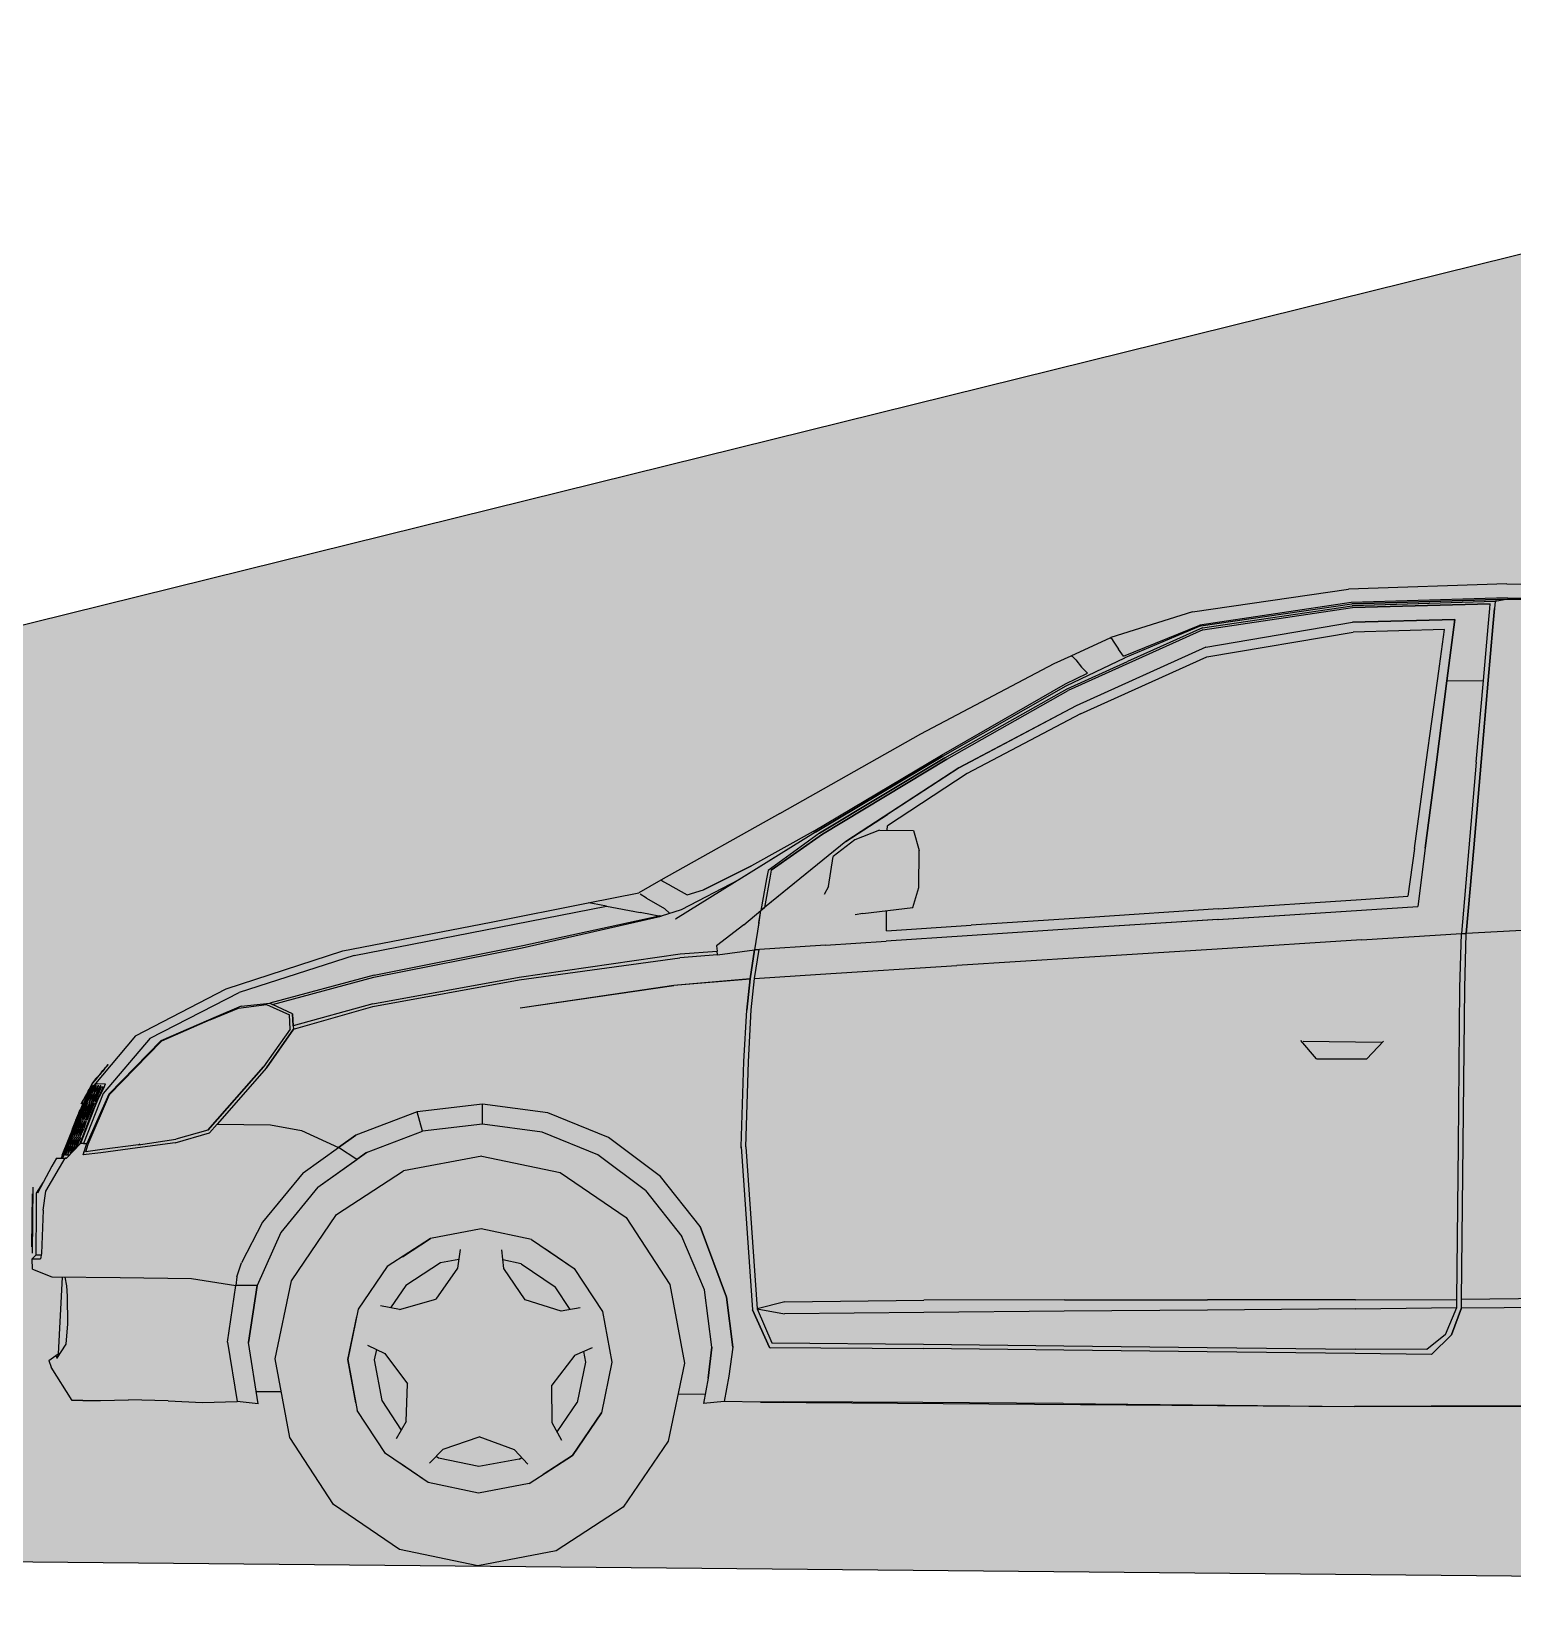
# Model space of a CAD drawing. Header units: millimetres. Extents: x 589 to 1175, y -455 to -172.
# Drawn here: x 1160.861 to 1163.099, y -446.155 to -443.755 of the extents above; entities that cross this region are included whole.
import ezdxf

# ---------------------------------------------------------------- set-up
doc = ezdxf.new("R2010")
doc.units = ezdxf.units.MM
for name, color, linetype in [('pohled', 4, 'Continuous'), ('srafa fasada', 253, 'Continuous'), ('stafaz', 252, 'Continuous'), ('ZDIVO', 1, 'Continuous')]:
    doc.layers.add(name, color=color, linetype=linetype)

# ---------------------------------------------------------------- blocks, each defined once
blk = doc.blocks.new('A$C57EF654B')
for p, q in [((10.0078, 1.0343), (9.7686, 1.024)), ((10.0078, 1.0343), (10.228, 1.0349)), ((9.5333, 0.9872), (9.7686, 1.024)), ((10.0093, 1.0132), (9.7731, 1.0038)), ((10.0093, 1.0132), (9.7731, 1.0038)), ((10.0095, 1.0112), (9.7737, 1.002)), ((9.7737, 1.002), (10.0095, 1.0112)), ((10.0095, 1.0112), (9.9906, 1.0073)), ((10.0093, 1.0132), (10.2294, 1.0145)), ((10.0095, 1.0112), (10.2297, 1.0125)), ((10.0095, 1.0112), (10.2296, 1.0125)), ((9.5333, 0.9872), (9.4102, 0.947)), ((9.7731, 1.0038), (9.5445, 0.9674)), ((9.7731, 1.0038), (9.5445, 0.9674)), ((9.5457, 0.9661), (9.7737, 1.002)), ((9.5484, 0.9634), (9.7746, 0.9987)), ((9.5488, 0.9604), (9.7747, 0.9964)), ((9.5488, 0.9604), (9.7747, 0.9963)), ((9.9906, 1.0073), (9.7746, 0.9987)), ((9.7747, 0.9987), (9.7746, 0.9987)), ((9.9906, 1.0073), (9.7747, 0.9987)), ((9.9829, 1.0041), (9.7747, 0.9964)), ((9.7747, 0.9963), (9.9829, 1.0041)), ((9.9802, 0.969), (9.9824, 0.9968)), ((9.9824, 0.9968), (9.9829, 1.0041)), ((9.9898, 0.9971), (9.9876, 0.9693)), ((9.9876, 0.9693), (9.9898, 0.9971)), ((9.9906, 1.0073), (9.9898, 0.9971)), ((9.9906, 1.0073), (9.9898, 0.9971)), ((9.5488, 0.9604), (9.3462, 0.8663)), ((9.4293, 0.9193), (9.5445, 0.9674)), ((9.5457, 0.9661), (9.4313, 0.9167)), ((9.5484, 0.9634), (9.4356, 0.9111)), ((9.5445, 0.9674), (9.5445, 0.9674)), ((9.5458, 0.9661), (9.5457, 0.9661)), ((9.5536, 0.9342), (9.7754, 0.9741)), ((9.7754, 0.9741), (9.9298, 0.9798)), ((9.9298, 0.9798), (9.7754, 0.9741)), ((9.9143, 0.9646), (9.7762, 0.959)), ((9.9044, 0.8866), (9.9143, 0.9646)), ((9.9188, 0.8869), (9.9298, 0.9798)), ((9.9298, 0.9798), (9.9188, 0.8869)), ((9.974, 0.888), (9.9802, 0.969)), ((9.9802, 0.969), (9.9802, 0.969)), ((9.9814, 0.8883), (9.9876, 0.9693)), ((9.9876, 0.9693), (9.9814, 0.8883)), ((9.3504, 0.9191), (9.4102, 0.947)), ((9.4102, 0.947), (9.4102, 0.947)), ((9.4112, 0.9455), (9.4102, 0.947)), ((9.4112, 0.9455), (9.4112, 0.9455)), ((9.4112, 0.9455), (9.4147, 0.9401)), ((9.4147, 0.9401), (9.4147, 0.9401)), ((9.4147, 0.9401), (9.4216, 0.9297)), ((9.5553, 0.9194), (9.7762, 0.959)), ((9.3248, 0.9072), (9.3504, 0.9191)), ((9.343, 0.8736), (9.4313, 0.9167)), ((9.3513, 0.9185), (9.3523, 0.9179)), ((9.3523, 0.9179), (9.3515, 0.9184)), ((9.3523, 0.9179), (9.3575, 0.9127)), ((9.3523, 0.9179), (9.3574, 0.9127)), ((9.3574, 0.9127), (9.3662, 0.9018)), ((9.3575, 0.9127), (9.3662, 0.9018)), ((9.5536, 0.9342), (9.3588, 0.8434)), ((9.5536, 0.9342), (9.3588, 0.8434)), ((9.3655, 0.8314), (9.5553, 0.9194)), ((9.3655, 0.8314), (9.5553, 0.9194)), ((9.4294, 0.9194), (9.4216, 0.9297)), ((9.4293, 0.9193), (9.4216, 0.9297)), ((9.4313, 0.9167), (9.4313, 0.9167)), ((9.9044, 0.8866), (9.9077, 0.9126)), ((9.1241, 0.7986), (9.3248, 0.9072)), ((9.342, 0.8764), (9.3751, 0.893)), ((9.3421, 0.8764), (9.3751, 0.893)), ((9.3448, 0.869), (9.4356, 0.9111)), ((9.3662, 0.9018), (9.3751, 0.893)), ((9.3662, 0.9018), (9.3751, 0.893)), ((9.9188, 0.8869), (9.974, 0.888)), ((9.9644, 0.7642), (9.974, 0.888)), ((9.9719, 0.7645), (9.9814, 0.8883)), ((9.9814, 0.8883), (9.9719, 0.7645)), ((9.1557, 0.767), (9.3421, 0.8764)), ((9.1557, 0.767), (9.342, 0.8764)), ((9.1578, 0.7652), (9.343, 0.8736)), ((9.1578, 0.7652), (9.343, 0.8736)), ((9.1607, 0.7628), (9.3448, 0.869)), ((9.1638, 0.7607), (9.3462, 0.8663)), ((9.343, 0.8736), (9.343, 0.8736)), ((9.8887, 0.7636), (9.9044, 0.8866)), ((9.8887, 0.7636), (9.9044, 0.8866)), ((9.9042, 0.7638), (9.9188, 0.8869)), ((9.9188, 0.8869), (9.9042, 0.7638)), ((9.3588, 0.8434), (9.1824, 0.7478)), ((9.3588, 0.8434), (9.1825, 0.7478)), ((9.3655, 0.8314), (9.1948, 0.7394)), ((9.3655, 0.8314), (9.1948, 0.7394)), ((8.9124, 0.6762), (9.1241, 0.7986)), ((8.963, 0.6495), (9.1557, 0.767)), ((8.963, 0.6495), (9.1557, 0.767)), ((8.9665, 0.6486), (9.1578, 0.7652)), ((9.1578, 0.7652), (8.9666, 0.6486)), ((9.1607, 0.7628), (8.9728, 0.6469)), ((8.9728, 0.6469), (9.1607, 0.7628)), ((8.9771, 0.6456), (9.1638, 0.7607)), ((9.1638, 0.7607), (8.9771, 0.6456)), ((9.1824, 0.7478), (9.0124, 0.6349)), ((9.1825, 0.7478), (9.075, 0.6764)), ((9.1607, 0.7628), (9.1607, 0.7628)), ((9.8721, 0.633), (9.8887, 0.7636)), ((9.8721, 0.633), (9.8887, 0.7636)), ((9.8887, 0.6334), (9.9042, 0.7638)), ((9.9042, 0.7638), (9.8887, 0.6334)), ((9.9644, 0.7642), (9.9545, 0.6346)), ((9.9644, 0.7642), (9.9545, 0.6346)), ((9.9619, 0.6349), (9.9719, 0.7645)), ((9.9719, 0.7645), (9.9619, 0.6349)), ((9.1948, 0.7394), (9.075, 0.6593)), ((9.1948, 0.7394), (9.075, 0.6593)), ((8.9124, 0.6762), (8.7336, 0.5735)), ((9.0124, 0.6349), (9.075, 0.6764)), ((8.9665, 0.6486), (8.7561, 0.5148)), ((8.9666, 0.6486), (8.8513, 0.5753)), ((8.963, 0.6495), (8.8702, 0.5965)), ((8.963, 0.6495), (8.8702, 0.5964)), ((9.0631, 0.6525), (9.026, 0.6373)), ((9.0631, 0.6525), (9.1146, 0.6525)), ((9.075, 0.6525), (9.075, 0.6593)), ((9.1146, 0.6525), (9.1233, 0.6222)), ((9.0124, 0.6349), (8.8852, 0.5292)), ((9.0124, 0.6349), (8.8905, 0.5337)), ((8.9728, 0.6469), (8.8954, 0.5897)), ((8.9001, 0.5904), (8.9771, 0.6456)), ((8.9771, 0.6456), (8.9001, 0.5904)), ((8.9728, 0.6469), (8.9728, 0.6469)), ((9.026, 0.6373), (8.9935, 0.612)), ((9.8721, 0.633), (9.8628, 0.5605)), ((9.8721, 0.633), (9.8628, 0.5605)), ((9.8887, 0.6334), (9.8783, 0.5454)), ((9.8887, 0.6334), (9.8783, 0.5454)), ((9.9545, 0.6346), (9.9447, 0.505)), ((9.9545, 0.6346), (9.9447, 0.505)), ((9.9519, 0.5049), (9.9619, 0.6349)), ((9.9619, 0.6349), (9.9519, 0.5049)), ((8.9869, 0.5666), (8.9935, 0.612)), ((9.1233, 0.5666), (9.1233, 0.6222)), ((8.8702, 0.5965), (8.7982, 0.5597)), ((8.7982, 0.5597), (8.8702, 0.5964)), ((8.8933, 0.577), (8.8851, 0.5293)), ((8.8932, 0.577), (8.8852, 0.5293)), ((8.8986, 0.5815), (8.8905, 0.5337)), ((8.8954, 0.5897), (8.8932, 0.577)), ((8.8954, 0.5897), (8.8933, 0.577)), ((8.8954, 0.5897), (8.8954, 0.5897)), ((8.9001, 0.5904), (8.8986, 0.5815)), ((8.8986, 0.5815), (8.8986, 0.5815)), ((8.624, 0.5383), (8.7001, 0.5543)), ((8.7336, 0.5735), (8.7001, 0.5543)), ((8.7119, 0.546), (8.7021, 0.5522)), ((8.7362, 0.5718), (8.7336, 0.5735)), ((8.7469, 0.5661), (8.7362, 0.5718)), ((8.7469, 0.5661), (8.7735, 0.5519)), ((8.747, 0.5661), (8.7469, 0.5661)), ((8.8513, 0.5753), (8.7647, 0.5288)), ((8.7735, 0.5519), (8.7982, 0.5597)), ((8.9869, 0.5666), (8.9803, 0.5546)), ((9.1146, 0.5363), (9.1233, 0.5666)), ((9.5766, 0.5386), (9.7926, 0.5552)), ((9.7926, 0.5552), (9.8628, 0.5605)), ((9.7926, 0.5552), (9.8628, 0.5605)), ((8.4776, 0.5077), (8.624, 0.5383)), ((8.4899, 0.5001), (8.6515, 0.5335)), ((8.6304, 0.5372), (8.624, 0.5383)), ((8.6514, 0.5335), (8.6303, 0.5372)), ((8.6514, 0.5335), (8.7028, 0.5244)), ((8.6515, 0.5335), (8.6514, 0.5335)), ((8.7119, 0.546), (8.7392, 0.531)), ((8.7647, 0.5288), (8.7346, 0.519)), ((8.7392, 0.531), (8.7474, 0.5232)), ((8.8594, 0.5075), (8.8852, 0.5293)), ((8.8594, 0.5075), (8.8851, 0.5293)), ((8.8815, 0.5046), (8.8851, 0.5292)), ((8.882, 0.5107), (8.8852, 0.5293)), ((8.882, 0.5107), (8.8852, 0.5292)), ((8.8852, 0.5293), (8.8905, 0.5337)), ((8.887, 0.5404), (8.887, 0.54)), ((9.0392, 0.5262), (9.1146, 0.5363)), ((9.0751, 0.5003), (9.0751, 0.531)), ((9.0751, 0.5003), (9.0751, 0.531)), ((9.5766, 0.5386), (9.3823, 0.5238)), ((9.5763, 0.5226), (9.7929, 0.5389)), ((9.5764, 0.5226), (9.7929, 0.5389)), ((9.5766, 0.5387), (9.5766, 0.5387)), ((9.7929, 0.5389), (9.8783, 0.5454)), ((9.7929, 0.5389), (9.7929, 0.5389)), ((8.2535, 0.4617), (8.4776, 0.5077)), ((8.525, 0.4694), (8.7346, 0.519)), ((8.5256, 0.4727), (8.7314, 0.5196)), ((8.6906, 0.5266), (8.6908, 0.5265)), ((8.721, 0.5212), (8.7028, 0.5244)), ((8.7203, 0.5215), (8.7314, 0.5196)), ((8.7346, 0.519), (8.7314, 0.5196)), ((8.756, 0.5149), (8.7561, 0.5149)), ((8.7569, 0.5149), (8.7561, 0.5149)), ((8.7561, 0.5148), (8.7561, 0.5149)), ((8.8594, 0.5075), (8.8183, 0.4753)), ((8.8594, 0.5075), (8.8184, 0.4753)), ((8.882, 0.5107), (8.8761, 0.4698)), ((8.882, 0.5107), (8.8761, 0.4698)), ((9.0392, 0.5262), (9.0277, 0.5243)), ((9.0751, 0.5003), (9.2033, 0.5101)), ((9.38, 0.5078), (9.1972, 0.494)), ((9.3823, 0.5238), (9.2033, 0.5101)), ((9.2033, 0.5101), (9.2033, 0.5101)), ((9.5764, 0.5226), (9.38, 0.5078)), ((9.5763, 0.5226), (9.38, 0.5078)), ((9.7938, 0.4939), (9.9447, 0.505)), ((9.9432, 0.4231), (9.9447, 0.505)), ((9.9447, 0.505), (9.9519, 0.5049)), ((9.9504, 0.4229), (9.9519, 0.5049)), ((9.9504, 0.4229), (9.9519, 0.5049)), ((10.2409, 0.524), (9.9519, 0.5049)), ((8.2709, 0.455), (8.4899, 0.5001)), ((8.4899, 0.5001), (8.4899, 0.5001)), ((8.9832, 0.4779), (9.0751, 0.4848)), ((9.1972, 0.494), (9.0751, 0.4848)), ((9.0751, 0.4848), (9.0751, 0.4848)), ((9.1972, 0.494), (9.1972, 0.494)), ((9.7938, 0.4939), (9.5756, 0.4776)), ((8.0779, 0.4025), (8.2535, 0.4617)), ((8.301, 0.4225), (8.525, 0.4694)), ((8.3016, 0.4258), (8.5256, 0.4727)), ((8.5207, 0.4249), (8.7636, 0.4623)), ((8.5208, 0.4207), (8.7631, 0.4567)), ((8.525, 0.4694), (8.525, 0.4694)), ((8.5256, 0.4727), (8.5256, 0.4727)), ((8.8202, 0.4615), (8.7631, 0.4567)), ((8.7631, 0.4567), (8.7631, 0.4567)), ((8.7636, 0.4623), (8.8195, 0.467)), ((8.7636, 0.4623), (8.7636, 0.4623)), ((8.8184, 0.4753), (8.8195, 0.467)), ((8.8202, 0.4615), (8.8194, 0.467)), ((8.8202, 0.4615), (8.8761, 0.4698)), ((8.8202, 0.4615), (8.8202, 0.4615)), ((8.8698, 0.4256), (8.8761, 0.4698)), ((8.8761, 0.4698), (8.8699, 0.4256)), ((8.9832, 0.4779), (8.8761, 0.4698)), ((8.8761, 0.4698), (8.8829, 0.4703)), ((8.8761, 0.4698), (8.8761, 0.4698)), ((8.8766, 0.4261), (8.8829, 0.4703)), ((9.3744, 0.4629), (9.1823, 0.4489)), ((9.5756, 0.4776), (9.3744, 0.4629)), ((8.2709, 0.455), (8.0977, 0.3976)), ((8.2709, 0.455), (8.2709, 0.455)), ((8.8766, 0.4261), (8.9761, 0.4339)), ((8.9761, 0.4339), (9.1823, 0.4489)), ((8.3016, 0.4258), (8.1439, 0.3816)), ((8.1482, 0.3797), (8.301, 0.4225)), ((8.3, 0.3822), (8.5207, 0.4249)), ((8.3001, 0.378), (8.5208, 0.4207)), ((8.301, 0.4225), (8.301, 0.4225)), ((8.3016, 0.4258), (8.3016, 0.4258)), ((8.5207, 0.4249), (8.5207, 0.4249)), ((8.5208, 0.4207), (8.5208, 0.4207)), ((8.5228, 0.3783), (8.7548, 0.4148)), ((8.5228, 0.3783), (8.7548, 0.4147)), ((8.7548, 0.4148), (8.8698, 0.4256)), ((8.8698, 0.4256), (8.7548, 0.4147)), ((8.8699, 0.4256), (8.8652, 0.3782)), ((8.8652, 0.3782), (8.8698, 0.4256)), ((8.8699, 0.4256), (8.8698, 0.4254)), ((8.8699, 0.4256), (8.8699, 0.4257)), ((8.872, 0.3787), (8.8766, 0.4261)), ((8.872, 0.3787), (8.8766, 0.4261)), ((9.9432, 0.1852), (9.9432, 0.4231)), ((9.9504, -0.0483), (9.9504, 0.4229)), ((9.9504, -0.0483), (9.9504, 0.4229)), ((7.9415, 0.3301), (8.0779, 0.4025)), ((7.9636, 0.327), (8.0977, 0.3976)), ((8.0634, 0.3604), (7.9798, 0.3229)), ((8.0634, 0.3604), (7.9799, 0.3229)), ((8.0542, 0.3556), (8.0967, 0.3736)), ((8.1008, 0.3768), (8.0634, 0.3604)), ((8.0967, 0.3736), (8.1389, 0.3798)), ((8.0967, 0.3736), (8.0967, 0.3736)), ((8.1008, 0.3768), (8.1439, 0.3816)), ((8.1008, 0.3768), (8.1008, 0.3768)), ((8.1389, 0.3798), (8.1739, 0.3642)), ((8.1439, 0.3816), (8.1482, 0.3797)), ((8.1439, 0.3816), (8.1482, 0.3797)), ((8.1788, 0.3658), (8.1482, 0.3797)), ((8.175, 0.3429), (8.1739, 0.3642)), ((8.1739, 0.3642), (8.1739, 0.3642)), ((8.175, 0.3429), (8.1739, 0.3642)), ((8.1798, 0.3477), (8.1788, 0.3658)), ((8.1788, 0.3658), (8.1798, 0.3477)), ((8.3, 0.3822), (8.1798, 0.3477)), ((8.1801, 0.3427), (8.3001, 0.378)), ((8.3001, 0.378), (8.3001, 0.378)), ((8.8617, 0.3005), (8.8652, 0.3782)), ((8.8688, 0.3005), (8.872, 0.3787)), ((8.8688, 0.3005), (8.872, 0.3787)), ((8.0542, 0.3556), (7.9809, 0.3227)), ((8.0542, 0.3556), (8.0542, 0.3556)), ((8.0542, 0.3556), (8.0542, 0.3556)), ((8.175, 0.3429), (8.1357, 0.2852)), ((8.1401, 0.2837), (8.1801, 0.3427)), ((8.1801, 0.3427), (8.1402, 0.2837)), ((8.1798, 0.3477), (8.1801, 0.3427)), ((8.1801, 0.3427), (8.1801, 0.3427)), ((9.7272, 0.3136), (9.7035, 0.3411)), ((9.7272, 0.3136), (9.7035, 0.3411)), ((9.8252, 0.3393), (9.7068, 0.3393)), ((9.8034, 0.3143), (9.8284, 0.3409)), ((7.9415, 0.3301), (7.8791, 0.2545)), ((7.9636, 0.327), (7.8933, 0.2425)), ((7.9023, 0.2415), (7.9799, 0.3229)), ((7.9023, 0.2415), (7.9798, 0.3229)), ((7.9032, 0.2414), (7.9809, 0.3227)), ((9.7272, 0.3136), (9.8034, 0.3143)), ((8.8587, 0.1715), (8.8617, 0.3005)), ((8.8659, 0.1716), (8.8688, 0.3005)), ((8.8688, 0.3005), (8.8688, 0.3005)), ((7.8864, 0.2694), (7.8773, 0.2579)), ((7.8852, 0.2679), (7.8773, 0.2579)), ((7.8778, 0.2587), (7.8828, 0.2649)), ((7.8804, 0.2621), (7.8833, 0.2656)), ((7.8825, 0.2647), (7.8815, 0.2634)), ((7.8828, 0.2649), (7.8846, 0.2672)), ((7.8868, 0.2698), (7.8833, 0.2656)), ((7.8852, 0.2679), (7.8833, 0.2656)), ((7.8852, 0.2679), (7.8846, 0.2672)), ((7.8864, 0.2694), (7.8852, 0.2679)), ((7.8854, 0.2681), (7.8852, 0.2679)), ((7.8853, 0.268), (7.8859, 0.2687)), ((7.8853, 0.268), (7.8853, 0.268)), ((7.8938, 0.2783), (7.8864, 0.2694)), ((7.8915, 0.2755), (7.8868, 0.2698)), ((7.8876, 0.2708), (7.8868, 0.2698)), ((7.8868, 0.2698), (7.8868, 0.2698)), ((7.8901, 0.2738), (7.888, 0.2712)), ((7.8901, 0.2738), (7.8929, 0.2772)), ((7.8929, 0.2772), (7.8909, 0.2747)), ((7.8957, 0.2807), (7.8915, 0.2755)), ((7.8921, 0.2763), (7.8916, 0.2756)), ((7.8962, 0.2811), (7.8929, 0.2772)), ((7.8987, 0.2842), (7.8938, 0.2783)), ((7.8947, 0.2794), (7.8953, 0.28)), ((7.8953, 0.28), (7.8973, 0.2825)), ((7.9004, 0.2863), (7.8973, 0.2825)), ((7.8987, 0.2842), (7.9004, 0.2863)), ((8.1357, 0.2852), (8.0525, 0.1889)), ((8.0525, 0.1889), (8.1357, 0.2852)), ((8.1401, 0.2837), (8.0663, 0.1979)), ((8.1402, 0.2837), (8.0663, 0.1979)), ((7.8642, 0.2281), (7.8712, 0.2416)), ((7.8933, 0.2425), (7.8643, 0.1666)), ((7.8709, 0.246), (7.8654, 0.2358)), ((7.8657, 0.228), (7.8762, 0.2536)), ((7.8657, 0.228), (7.8728, 0.2419)), ((7.8718, 0.2477), (7.867, 0.2389)), ((7.8674, 0.228), (7.8782, 0.2553)), ((7.8725, 0.2459), (7.8674, 0.2357)), ((7.8674, 0.228), (7.8741, 0.2419)), ((7.868, 0.2407), (7.8681, 0.2409)), ((7.8688, 0.228), (7.8793, 0.2553)), ((7.8688, 0.228), (7.8757, 0.2419)), ((7.9023, 0.2415), (7.8696, 0.1666)), ((7.9023, 0.2415), (7.8696, 0.1666)), ((7.8773, 0.2579), (7.8709, 0.246)), ((7.8709, 0.246), (7.871, 0.2462)), ((7.871, 0.2462), (7.8713, 0.2467)), ((7.8727, 0.2414), (7.8712, 0.2388)), ((7.8713, 0.2467), (7.8724, 0.2487)), ((7.8725, 0.2459), (7.8715, 0.2422)), ((7.8715, 0.1659), (7.9032, 0.2414)), ((7.8764, 0.2419), (7.8718, 0.228)), ((7.8718, 0.228), (7.8792, 0.2419)), ((7.8724, 0.2487), (7.8774, 0.258)), ((7.8762, 0.2536), (7.8728, 0.2419)), ((7.8752, 0.2477), (7.8738, 0.2452)), ((7.8751, 0.2476), (7.8738, 0.2452)), ((7.8782, 0.2553), (7.8741, 0.2419)), ((7.8741, 0.2462), (7.8761, 0.2501)), ((7.8747, 0.2469), (7.8748, 0.2471)), ((7.88, 0.2419), (7.8748, 0.228)), ((7.8748, 0.228), (7.8828, 0.2419)), ((7.8761, 0.2474), (7.8754, 0.2462)), ((7.8793, 0.2553), (7.8757, 0.2419)), ((7.8762, 0.2536), (7.8761, 0.2534)), ((7.8765, 0.2481), (7.8761, 0.2474)), ((7.8823, 0.2553), (7.8764, 0.2419)), ((7.8765, 0.2481), (7.8765, 0.2481)), ((7.8779, 0.2524), (7.8767, 0.2503)), ((7.8778, 0.2524), (7.8767, 0.2504)), ((7.8772, 0.2522), (7.8774, 0.2524)), ((7.8773, 0.2579), (7.8778, 0.2587)), ((7.8774, 0.258), (7.8803, 0.2618)), ((7.8774, 0.258), (7.8776, 0.2584)), ((7.8789, 0.2543), (7.8774, 0.2524)), ((7.8835, 0.2418), (7.8775, 0.2279)), ((7.8775, 0.2279), (7.8857, 0.2418)), ((7.8776, 0.2584), (7.8801, 0.2615)), ((7.8776, 0.2584), (7.8776, 0.2583)), ((7.8804, 0.2621), (7.8778, 0.2587)), ((7.8778, 0.2587), (7.8778, 0.2587)), ((7.8784, 0.253), (7.8778, 0.2524)), ((7.8784, 0.253), (7.8779, 0.2524)), ((7.8794, 0.2524), (7.8779, 0.2502)), ((7.8794, 0.2524), (7.8779, 0.2502)), ((7.8829, 0.2575), (7.8788, 0.2533)), ((7.8828, 0.2574), (7.8788, 0.2534)), ((7.8823, 0.2553), (7.8792, 0.2419)), ((7.8829, 0.2575), (7.8794, 0.2524)), ((7.8811, 0.2524), (7.8794, 0.2524)), ((7.8859, 0.2553), (7.88, 0.2419)), ((7.8815, 0.2634), (7.8811, 0.2629)), ((7.8862, 0.2418), (7.8814, 0.23)), ((7.8814, 0.23), (7.8857, 0.2414)), ((7.8817, 0.2524), (7.8846, 0.2524)), ((7.8828, 0.2574), (7.8829, 0.2575)), ((7.8859, 0.2553), (7.8828, 0.2419)), ((7.8837, 0.2575), (7.8829, 0.2575)), ((7.8895, 0.2553), (7.8835, 0.2418)), ((7.8845, 0.2575), (7.897, 0.2575)), ((7.8852, 0.2332), (7.8936, 0.2524)), ((7.8852, 0.2332), (7.8919, 0.2474)), ((7.8852, 0.2332), (7.8919, 0.2474)), ((7.8882, 0.2524), (7.8853, 0.2524)), ((7.8895, 0.2553), (7.8857, 0.2418)), ((7.8904, 0.2524), (7.8857, 0.2414)), ((7.8904, 0.2524), (7.8862, 0.2418)), ((7.8949, 0.2524), (7.8875, 0.2373)), ((7.8949, 0.2524), (7.8875, 0.2373)), ((7.8936, 0.2524), (7.8887, 0.2524)), ((7.8919, 0.2474), (7.8936, 0.2524)), ((7.892, 0.2475), (7.8936, 0.2524)), ((7.8935, 0.2522), (7.8936, 0.2524)), ((7.8936, 0.2524), (7.8936, 0.2524)), ((7.8949, 0.2524), (7.8969, 0.2575)), ((7.8949, 0.2524), (7.897, 0.2575)), ((7.8569, 0.2132), (7.8591, 0.2182)), ((7.8583, 0.2159), (7.8591, 0.2182)), ((7.8636, 0.2283), (7.8584, 0.2159)), ((7.8639, 0.2164), (7.8589, 0.2019)), ((7.8636, 0.2283), (7.8592, 0.2159)), ((7.8648, 0.2281), (7.8594, 0.2159)), ((7.8791, 0.2171), (7.8598, 0.1666)), ((7.8791, 0.2171), (7.8598, 0.1666)), ((7.8604, 0.2267), (7.8628, 0.2311)), ((7.8617, 0.2291), (7.8604, 0.2267)), ((7.8648, 0.2281), (7.8605, 0.2159)), ((7.8666, 0.2283), (7.8608, 0.2159)), ((7.8658, 0.2284), (7.861, 0.2173)), ((7.867, 0.2389), (7.8617, 0.2291)), ((7.8654, 0.2358), (7.8617, 0.2291)), ((7.8617, 0.2291), (7.8639, 0.2331)), ((7.8617, 0.2291), (7.8631, 0.2316)), ((7.8666, 0.2283), (7.8619, 0.2159)), ((7.8629, 0.2221), (7.8621, 0.2204)), ((7.8621, 0.2204), (7.8621, 0.2203)), ((7.8681, 0.2277), (7.8622, 0.2159)), ((7.8635, 0.2323), (7.8628, 0.2311)), ((7.8693, 0.2373), (7.8629, 0.2221)), ((7.8629, 0.2221), (7.863, 0.2223)), ((7.8631, 0.2317), (7.8633, 0.2321)), ((7.8631, 0.2317), (7.8631, 0.2316)), ((7.8633, 0.2321), (7.8633, 0.2321)), ((7.8681, 0.2277), (7.8633, 0.2158)), ((7.8645, 0.2341), (7.8639, 0.2331)), ((7.8701, 0.2283), (7.8639, 0.2164)), ((7.8658, 0.2283), (7.864, 0.2241)), ((7.8674, 0.2357), (7.8642, 0.2281)), ((7.8658, 0.2283), (7.8657, 0.228)), ((7.8701, 0.2283), (7.8657, 0.2158)), ((7.8736, 0.2282), (7.8662, 0.2158)), ((7.867, 0.2389), (7.867, 0.2389)), ((7.8675, 0.2282), (7.8674, 0.228)), ((7.8736, 0.2282), (7.8684, 0.2158)), ((7.8763, 0.2282), (7.8689, 0.2158)), ((7.8699, 0.2384), (7.8693, 0.2373)), ((7.8693, 0.2373), (7.8693, 0.2373)), ((7.8694, 0.2375), (7.8701, 0.2387)), ((7.8698, 0.2019), (7.8808, 0.2282)), ((7.8698, 0.2019), (7.8743, 0.2161)), ((7.8699, 0.2385), (7.8699, 0.2384)), ((7.8712, 0.2388), (7.8711, 0.2386)), ((7.8763, 0.2282), (7.8711, 0.2158)), ((7.879, 0.2282), (7.8716, 0.2158)), ((7.879, 0.2282), (7.8738, 0.2158)), ((7.8808, 0.2282), (7.8743, 0.2161)), ((7.8766, 0.213), (7.8852, 0.2332)), ((7.8791, 0.2171), (7.8875, 0.2373)), ((7.8791, 0.2171), (7.8875, 0.2373)), ((7.8808, 0.2282), (7.8807, 0.2281)), ((8.3685, 0.2199), (8.2763, 0.1836)), ((8.4674, 0.2323), (8.3685, 0.2199)), ((8.4674, 0.2323), (8.3685, 0.2199)), ((8.3767, 0.1906), (8.3685, 0.2199)), ((8.3685, 0.2199), (8.3685, 0.2199)), ((8.4674, 0.2019), (8.4674, 0.2323)), ((8.5663, 0.2199), (8.4674, 0.2323)), ((8.6584, 0.1836), (8.5662, 0.2199)), ((8.6584, 0.1836), (8.5663, 0.2199)), ((7.8478, 0.1889), (7.8527, 0.2013)), ((7.8521, 0.1999), (7.8478, 0.1889)), ((7.8481, 0.1889), (7.8527, 0.2013)), ((7.8536, 0.2013), (7.8483, 0.1889)), ((7.8488, 0.1901), (7.8527, 0.2014)), ((7.8536, 0.2013), (7.8492, 0.1889)), ((7.8549, 0.2013), (7.8495, 0.1889)), ((7.8549, 0.2013), (7.8505, 0.1889)), ((7.8562, 0.2013), (7.8507, 0.1889)), ((7.8562, 0.2013), (7.8518, 0.1888)), ((7.8576, 0.2013), (7.852, 0.1888)), ((7.8521, 0.2), (7.8521, 0.1999)), ((7.8527, 0.2014), (7.8525, 0.201)), ((7.8528, 0.202), (7.8583, 0.2159)), ((7.8569, 0.2132), (7.8528, 0.202)), ((7.8532, 0.1974), (7.8573, 0.2084)), ((7.8584, 0.2159), (7.8533, 0.202)), ((7.8533, 0.202), (7.8592, 0.2159)), ((7.8576, 0.2013), (7.8533, 0.1888)), ((7.86, 0.2013), (7.8538, 0.1888)), ((7.8594, 0.2159), (7.8545, 0.202)), ((7.8545, 0.202), (7.8605, 0.2159)), ((7.86, 0.2147), (7.8548, 0.2012)), ((7.8608, 0.2159), (7.8558, 0.202)), ((7.8558, 0.202), (7.8619, 0.2159)), ((7.86, 0.2013), (7.8561, 0.1888)), ((7.8627, 0.2012), (7.8567, 0.1888)), ((7.8622, 0.2159), (7.8572, 0.202)), ((7.8572, 0.202), (7.8633, 0.2158)), ((7.8589, 0.2019), (7.8657, 0.2158)), ((7.859, 0.1657), (7.8766, 0.213)), ((7.8627, 0.2012), (7.859, 0.1888)), ((7.8655, 0.2012), (7.8596, 0.1888)), ((7.8662, 0.2158), (7.8616, 0.2019)), ((7.8616, 0.2019), (7.8684, 0.2158)), ((7.8655, 0.2012), (7.8618, 0.1888)), ((7.8682, 0.2012), (7.8624, 0.1888)), ((7.8689, 0.2158), (7.8644, 0.2019)), ((7.8644, 0.2019), (7.8711, 0.2158)), ((7.8682, 0.2012), (7.8647, 0.1888)), ((7.8716, 0.2158), (7.8671, 0.2019)), ((7.8671, 0.2019), (7.8738, 0.2158)), ((7.8699, 0.202), (7.8698, 0.2019)), ((7.8766, 0.213), (7.8768, 0.2134)), ((8.055, 0.1849), (8.0663, 0.1979)), ((8.055, 0.1849), (8.0663, 0.1979)), ((8.0663, 0.1979), (8.1471, 0.1979)), ((8.1471, 0.1979), (8.1939, 0.1896)), ((8.4674, 0.2019), (8.3767, 0.1906)), ((8.4673, 0.2019), (8.4674, 0.2019)), ((8.558, 0.1906), (8.4674, 0.2019)), ((7.8325, 0.1489), (7.8429, 0.1753)), ((7.8429, 0.1753), (7.8384, 0.1628)), ((7.844, 0.1753), (7.8386, 0.1628)), ((7.844, 0.1753), (7.8395, 0.1628)), ((7.8427, 0.1753), (7.8396, 0.167)), ((7.8452, 0.1752), (7.8398, 0.1628)), ((7.8422, 0.1734), (7.8403, 0.1668)), ((7.8452, 0.1752), (7.8407, 0.1628)), ((7.8464, 0.1752), (7.8409, 0.1628)), ((7.8464, 0.1752), (7.8419, 0.1628)), ((7.848, 0.1752), (7.8421, 0.1628)), ((7.8427, 0.1753), (7.8423, 0.1739)), ((7.8478, 0.1889), (7.8427, 0.175)), ((7.8427, 0.175), (7.8481, 0.1889)), ((7.8472, 0.1814), (7.8427, 0.1695)), ((7.8483, 0.1889), (7.8433, 0.175)), ((7.8433, 0.175), (7.8492, 0.1889)), ((7.8436, 0.175), (7.8449, 0.1789)), ((7.8436, 0.175), (7.8443, 0.1775)), ((7.848, 0.1752), (7.8442, 0.1628)), ((7.8495, 0.1889), (7.8445, 0.175)), ((7.8445, 0.175), (7.8505, 0.1889)), ((7.851, 0.1752), (7.8448, 0.1628)), ((7.8452, 0.1803), (7.8466, 0.185)), ((7.8452, 0.1803), (7.8452, 0.1803)), ((7.8507, 0.1889), (7.8457, 0.175)), ((7.8457, 0.175), (7.8518, 0.1888)), ((7.8459, 0.178), (7.847, 0.1808)), ((7.852, 0.1888), (7.8469, 0.1749)), ((7.8469, 0.1749), (7.8533, 0.1888)), ((7.851, 0.1752), (7.8472, 0.1627)), ((7.8474, 0.1877), (7.8478, 0.1889)), ((7.8474, 0.1877), (7.8474, 0.1876)), ((7.8478, 0.1889), (7.8477, 0.1889)), ((7.8539, 0.1752), (7.8479, 0.1628)), ((7.8538, 0.1888), (7.8494, 0.1749)), ((7.8494, 0.1749), (7.8561, 0.1888)), ((7.8539, 0.1752), (7.8503, 0.1627)), ((7.8569, 0.1752), (7.8509, 0.1627)), ((7.8567, 0.1888), (7.8524, 0.1749)), ((7.8524, 0.1749), (7.859, 0.1888)), ((7.8569, 0.1752), (7.8534, 0.1627)), ((7.8598, 0.1751), (7.854, 0.1627)), ((7.8598, 0.1751), (7.854, 0.1621)), ((7.8545, 0.1609), (7.8598, 0.1751)), ((7.8596, 0.1888), (7.8553, 0.1749)), ((7.8553, 0.1749), (7.8618, 0.1888)), ((7.8624, 0.1888), (7.8583, 0.1749)), ((7.8583, 0.1749), (7.8647, 0.1888)), ((8.0031, 0.1693), (7.946, 0.1608)), ((7.9475, 0.1657), (8.0041, 0.1749)), ((8.0031, 0.1693), (8.055, 0.1849)), ((8.0031, 0.1693), (8.055, 0.1849)), ((8.0525, 0.1889), (8.0041, 0.1749)), ((8.0041, 0.1749), (8.0041, 0.1749)), ((8.0525, 0.1889), (8.0525, 0.1889)), ((8.1939, 0.1896), (8.1939, 0.1896)), ((8.1939, 0.1896), (8.2501, 0.1644)), ((8.2763, 0.1836), (8.2501, 0.1644)), ((8.2501, 0.1644), (8.2763, 0.1836)), ((8.2923, 0.1573), (8.3767, 0.1906)), ((8.3767, 0.1905), (8.3767, 0.1906)), ((8.558, 0.1906), (8.558, 0.1905)), ((8.6424, 0.1573), (8.558, 0.1906)), ((8.7375, 0.1258), (8.6584, 0.1836)), ((8.7375, 0.1258), (8.6584, 0.1836)), ((8.8587, 0.1715), (8.8587, 0.1716)), ((8.8587, 0.1715), (8.8786, -0.0746)), ((8.8587, 0.1715), (8.8786, -0.0746)), ((8.8588, 0.1701), (8.8587, 0.1714)), ((8.8659, 0.1716), (8.8856, -0.0728)), ((9.9432, -0.0482), (9.9432, 0.1852)), ((7.8084, 0.0939), (7.8369, 0.1442)), ((7.8084, 0.0939), (7.8369, 0.1442)), ((7.8241, 0.1443), (7.817, 0.1322)), ((7.8241, 0.1443), (7.8392, 0.1443)), ((7.8326, 0.1483), (7.831, 0.1443)), ((7.8326, 0.1483), (7.8314, 0.1443)), ((7.8325, 0.1489), (7.8384, 0.1628)), ((7.8344, 0.1483), (7.8328, 0.1443)), ((7.833, 0.1443), (7.8344, 0.1483)), ((7.8338, 0.1464), (7.8331, 0.1443)), ((7.8338, 0.1463), (7.8331, 0.1443)), ((7.8343, 0.1507), (7.8336, 0.149)), ((7.8336, 0.149), (7.8338, 0.1494)), ((7.8386, 0.1628), (7.8338, 0.1494)), ((7.8338, 0.1494), (7.8395, 0.1628)), ((7.8338, 0.1495), (7.8371, 0.1598)), ((7.8354, 0.1507), (7.8338, 0.1464)), ((7.8353, 0.1494), (7.8338, 0.1463)), ((7.8353, 0.1494), (7.8338, 0.1464)), ((7.8398, 0.1628), (7.8349, 0.1494)), ((7.8349, 0.1494), (7.8407, 0.1628)), ((7.836, 0.1494), (7.8353, 0.1494)), ((7.8353, 0.1493), (7.8353, 0.1492)), ((7.8409, 0.1628), (7.836, 0.1494)), ((7.836, 0.1494), (7.8419, 0.1628)), ((7.8375, 0.1494), (7.836, 0.1494)), ((7.8391, 0.1442), (7.8369, 0.1442)), ((7.8421, 0.1628), (7.8375, 0.1494)), ((7.8375, 0.1494), (7.8442, 0.1628)), ((7.8375, 0.1494), (7.8439, 0.1494)), ((7.8598, 0.1666), (7.839, 0.1441)), ((7.8391, 0.1441), (7.839, 0.1441)), ((7.8448, 0.1628), (7.8407, 0.1494)), ((7.8407, 0.1494), (7.8472, 0.1627)), ((7.8479, 0.1628), (7.8439, 0.1494)), ((7.8439, 0.1494), (7.8503, 0.1627)), ((7.8509, 0.1627), (7.8485, 0.1544)), ((7.8503, 0.1564), (7.8534, 0.1627)), ((7.854, 0.1627), (7.853, 0.1592)), ((7.8532, 0.1595), (7.854, 0.1621)), ((7.8597, 0.1665), (7.8598, 0.1666)), ((7.8643, 0.1666), (7.8598, 0.1666)), ((7.8643, 0.1495), (7.8696, 0.1666)), ((7.8643, 0.1666), (7.8696, 0.1666)), ((7.8643, 0.1496), (7.8663, 0.1562)), ((7.8911, 0.153), (7.8643, 0.1496)), ((7.8911, 0.153), (7.8643, 0.1495)), ((7.8682, 0.1544), (7.8715, 0.1659)), ((7.8682, 0.1544), (7.8715, 0.1659)), ((7.8928, 0.1578), (7.8682, 0.1544)), ((7.8696, 0.1666), (7.8696, 0.1666)), ((7.946, 0.1608), (7.8911, 0.153)), ((7.946, 0.1608), (7.8911, 0.153)), ((7.9475, 0.1657), (7.8928, 0.1578)), ((7.8928, 0.1578), (7.8928, 0.1578)), ((7.9495, 0.1665), (7.9475, 0.1657)), ((7.9475, 0.1657), (7.9475, 0.1657)), ((8.1971, 0.1258), (8.2501, 0.1644)), ((8.2197, 0.1043), (8.2923, 0.1572)), ((8.2197, 0.1043), (8.2781, 0.1468)), ((8.2781, 0.1468), (8.2501, 0.1644)), ((8.2923, 0.1573), (8.2781, 0.1468)), ((8.467, 0.1537), (8.3485, 0.1301)), ((8.467, 0.1537), (8.5855, 0.1301)), ((8.715, 0.1043), (8.6424, 0.1573)), ((7.817, 0.1322), (7.7959, 0.0908)), ((8.1971, 0.1258), (8.1364, 0.0504)), ((8.2481, 0.063), (8.3485, 0.1301)), ((8.5855, 0.1301), (8.686, 0.063)), ((8.7983, 0.0504), (8.7375, 0.1258)), ((7.789, 0), (7.789, 0.1)), ((7.7943, 0.0908), (7.8045, 0.1076)), ((8.2197, 0.1043), (8.1641, 0.0352)), ((8.715, 0.1043), (8.7706, 0.0352)), ((7.788, 0.01), (7.788, 0.09)), ((7.7944, 0.0655), (7.7943, 0.0908)), ((7.8046, 0.0655), (7.8084, 0.0939)), ((7.7949, -0.0022), (7.7944, 0.0655)), ((7.8046, 0.0655), (7.8026, -0.0001)), ((8.1364, 0.0504), (8.1053, -0.0111)), ((8.1809, -0.0375), (8.2481, 0.063)), ((8.686, 0.063), (8.7531, -0.0375)), ((8.839, -0.056), (8.7983, 0.0504)), ((8.7983, 0.0504), (8.839, -0.056)), ((8.1641, 0.0352), (8.1291, -0.0452)), ((8.3906, 0.0286), (8.3257, -0.0147)), ((8.3484, 0.0004), (8.3906, 0.0286)), ((8.467, 0.0438), (8.3906, 0.0286)), ((8.3906, 0.0286), (8.3906, 0.0286)), ((8.5435, 0.0286), (8.467, 0.0438)), ((8.5435, 0.0286), (8.6083, -0.0147)), ((8.8056, -0.0452), (8.7706, 0.0352)), ((8.4356, 0.0124), (8.4321, -0.0161)), ((8.502, -0.0161), (8.4984, 0.0124)), ((8.5645, 0.0145), (8.6083, -0.0147)), ((7.7889, -0.0082), (7.7949, -0.0022)), ((7.7893, -0.0239), (7.7889, -0.0082)), ((7.7889, -0.0082), (7.8012, -0.0082)), ((7.7893, -0.0239), (7.8186, -0.0355)), ((7.7949, -0.0022), (7.7962, -0.0022)), ((7.7969, -0.0021), (7.8022, -0.0021)), ((7.8026, -0.0001), (7.8012, -0.0082)), ((7.8012, -0.0082), (7.8012, -0.0082)), ((8.0983, -0.0323), (8.1053, -0.0111)), ((8.3257, -0.0147), (8.2824, -0.0795)), ((8.4059, -0.0083), (8.354, -0.043)), ((8.4321, -0.0161), (8.3995, -0.0631)), ((8.4337, -0.0028), (8.4059, -0.0083)), ((8.5282, -0.0083), (8.5003, -0.0028)), ((8.5346, -0.0631), (8.502, -0.0161)), ((8.5282, -0.0083), (8.58, -0.043)), ((8.6083, -0.0147), (8.6516, -0.0795)), ((8.6083, -0.0147), (8.6516, -0.0795)), ((7.8186, -0.0355), (7.8186, -0.0355)), ((7.8186, -0.0355), (7.9221, -0.0355)), ((7.8343, -0.0355), (7.8295, -0.1517)), ((7.8384, -0.0355), (7.8409, -0.0489)), ((7.8533, -0.0355), (7.8535, -0.0355)), ((7.9221, -0.0355), (8.0298, -0.0355)), ((8.0298, -0.0355), (8.0971, -0.0456)), ((8.0852, -0.1315), (8.0971, -0.0456)), ((8.0983, -0.0323), (8.0971, -0.0456)), ((8.1291, -0.0452), (8.0971, -0.0456)), ((8.1172, -0.1315), (8.1291, -0.0452)), ((8.1291, -0.0452), (8.1172, -0.1315)), ((8.1574, -0.156), (8.1809, -0.0375)), ((8.354, -0.043), (8.3313, -0.0769)), ((8.6027, -0.0769), (8.58, -0.043)), ((8.7531, -0.0375), (8.7767, -0.156)), ((8.8175, -0.1315), (8.8056, -0.0452)), ((10.244, -0.0422), (9.9504, -0.0483)), ((7.8409, -0.0489), (7.842, -0.0641)), ((7.842, -0.0641), (7.8432, -0.1062)), ((8.3448, -0.0795), (8.3995, -0.0631)), ((8.5892, -0.0795), (8.5346, -0.0631)), ((8.839, -0.056), (8.8495, -0.1315)), ((8.8495, -0.1315), (8.839, -0.056)), ((8.9272, -0.0618), (8.8856, -0.0728)), ((8.9272, -0.0618), (9.1376, -0.0572)), ((9.3498, -0.0545), (9.1376, -0.0572)), ((9.3498, -0.0545), (9.5664, -0.0525)), ((9.3498, -0.0545), (9.3498, -0.0545)), ((9.5664, -0.068), (9.3498, -0.0721)), ((9.7901, -0.0505), (9.5664, -0.0525)), ((9.7901, -0.0638), (9.5664, -0.068)), ((9.7901, -0.0505), (9.9432, -0.0482)), ((9.7901, -0.0638), (9.9432, -0.0606)), ((9.9266, -0.1015), (9.9432, -0.0606)), ((9.9356, -0.1017), (9.9504, -0.0607)), ((9.9504, -0.0607), (9.9356, -0.1017)), ((9.9432, -0.0606), (9.9432, -0.0482)), ((9.9504, -0.0607), (9.9504, -0.0483)), ((9.9504, -0.0607), (10.2441, -0.0552)), ((8.2824, -0.0795), (8.2672, -0.156)), ((8.2672, -0.156), (8.2802, -0.0908)), ((8.3448, -0.0795), (8.3161, -0.074)), ((8.618, -0.074), (8.5892, -0.0795)), ((8.6516, -0.0795), (8.6527, -0.0848)), ((8.6516, -0.0795), (8.6668, -0.156)), ((8.8786, -0.0746), (8.905, -0.1315)), ((8.905, -0.1315), (8.8786, -0.0746)), ((8.8856, -0.0728), (8.9269, -0.0801)), ((8.8856, -0.0728), (8.9082, -0.1241)), ((9.1376, -0.0761), (8.9269, -0.0801)), ((9.3498, -0.0721), (9.1376, -0.0761)), ((7.8432, -0.1062), (7.8407, -0.1371)), ((9.9266, -0.1015), (9.8987, -0.1241)), ((9.9059, -0.1317), (9.9356, -0.1017)), ((9.9356, -0.1017), (9.9059, -0.1317)), ((7.8407, -0.1371), (7.8271, -0.1585)), ((8.0852, -0.1315), (8.1008, -0.2208)), ((8.1323, -0.2244), (8.1172, -0.1315)), ((8.2969, -0.1337), (8.3232, -0.146)), ((8.3104, -0.14), (8.3072, -0.156)), ((8.6108, -0.146), (8.6371, -0.1337)), ((8.6237, -0.14), (8.6269, -0.156)), ((8.8175, -0.1315), (8.8125, -0.1785)), ((8.8125, -0.1785), (8.8175, -0.1315)), ((8.8495, -0.1315), (8.8437, -0.1754)), ((8.8495, -0.1315), (8.8437, -0.1754)), ((8.905, -0.1315), (9.1376, -0.1306)), ((8.905, -0.1315), (8.9069, -0.1315)), ((8.9082, -0.1241), (9.1376, -0.124)), ((9.1376, -0.124), (9.3498, -0.1244)), ((9.1376, -0.1306), (9.1376, -0.1306)), ((9.3498, -0.1309), (9.1376, -0.1306)), ((9.3498, -0.1244), (9.5664, -0.1247)), ((9.5664, -0.1313), (9.3498, -0.1309)), ((9.3498, -0.131), (9.3498, -0.131)), ((9.5664, -0.1247), (9.7901, -0.125)), ((9.5664, -0.1313), (9.5664, -0.1313)), ((9.7901, -0.1316), (9.5664, -0.1313)), ((9.8987, -0.1241), (9.7901, -0.125)), ((9.7901, -0.125), (9.7901, -0.125)), ((9.9059, -0.1317), (9.7901, -0.1316)), ((9.8988, -0.1241), (9.8987, -0.1241)), ((9.9059, -0.1317), (9.9059, -0.1317)), ((7.8154, -0.1618), (7.8295, -0.1517)), ((7.8154, -0.1618), (7.8189, -0.1719)), ((7.8295, -0.1546), (7.826, -0.1567)), ((7.8314, -0.1517), (7.8295, -0.1517)), ((8.1809, -0.2745), (8.1574, -0.156)), ((8.2802, -0.221), (8.2672, -0.156)), ((8.2672, -0.156), (8.2824, -0.2325)), ((8.3072, -0.156), (8.3193, -0.2172)), ((8.3232, -0.146), (8.3578, -0.1915)), ((8.6108, -0.146), (8.5763, -0.1915)), ((8.6269, -0.156), (8.6147, -0.2172)), ((8.6668, -0.156), (8.6516, -0.2325)), ((8.7767, -0.156), (8.7531, -0.2745)), ((7.8511, -0.2217), (7.8189, -0.1719)), ((8.3565, -0.2486), (8.3578, -0.1915)), ((8.5775, -0.2486), (8.5763, -0.1915)), ((8.8125, -0.1785), (8.8057, -0.2168)), ((8.8125, -0.1785), (8.8057, -0.2168)), ((8.8437, -0.1754), (8.8369, -0.2137)), ((8.8437, -0.1754), (8.8369, -0.2137)), ((8.1673, -0.2059), (8.1293, -0.206)), ((8.8081, -0.2031), (8.7673, -0.2033)), ((8.8369, -0.2137), (8.8057, -0.2168)), ((8.8369, -0.2137), (8.8369, -0.2137)), ((8.8922, -0.2138), (8.8369, -0.2137)), ((8.8922, -0.2138), (9.7901, -0.2116)), ((8.9263, -0.2134), (8.8922, -0.2138)), ((8.8922, -0.2138), (8.8922, -0.2138)), ((9.1374, -0.212), (8.9263, -0.2134)), ((9.3498, -0.2116), (9.1374, -0.212)), ((9.3498, -0.2116), (9.7901, -0.2116)), ((9.7901, -0.2116), (10.2443, -0.2063)), ((9.9059, -0.21), (9.7901, -0.2116)), ((10.2443, -0.2063), (9.9059, -0.21)), ((7.8542, -0.2217), (7.8511, -0.2217)), ((7.8673, -0.2218), (7.8542, -0.2217)), ((7.8673, -0.2218), (7.8939, -0.2217)), ((7.8939, -0.2217), (7.9364, -0.2203)), ((7.9965, -0.221), (7.9364, -0.2203)), ((7.9965, -0.221), (8.0482, -0.2228)), ((8.0482, -0.2228), (8.1008, -0.2208)), ((8.1323, -0.2244), (8.1008, -0.2208)), ((8.3257, -0.2973), (8.2824, -0.2325)), ((8.3193, -0.2172), (8.3492, -0.2619)), ((8.5848, -0.2618), (8.6147, -0.2172)), ((8.6516, -0.2325), (8.6083, -0.2973)), ((8.6083, -0.2973), (8.6516, -0.2325)), ((8.6526, -0.2275), (8.6516, -0.2325)), ((8.3565, -0.2486), (8.3419, -0.2752)), ((8.5922, -0.2752), (8.5775, -0.2486)), ((8.2481, -0.375), (8.1809, -0.2745)), ((8.4131, -0.2897), (8.467, -0.2709)), ((8.5209, -0.2897), (8.467, -0.2709)), ((8.7531, -0.2745), (8.686, -0.375)), ((8.3906, -0.3406), (8.3257, -0.2973)), ((8.3927, -0.3115), (8.4131, -0.2897)), ((8.4059, -0.3037), (8.4023, -0.3013)), ((8.467, -0.3158), (8.4059, -0.3037)), ((8.5282, -0.3037), (8.467, -0.3158)), ((8.5209, -0.2897), (8.5414, -0.3115)), ((8.5282, -0.3037), (8.5318, -0.3013)), ((8.5435, -0.3406), (8.6083, -0.2973)), ((8.6083, -0.2973), (8.5645, -0.3265)), ((8.3906, -0.3406), (8.3484, -0.3124)), ((8.3906, -0.3406), (8.3906, -0.3406)), ((8.467, -0.3558), (8.3906, -0.3406)), ((8.5435, -0.3406), (8.467, -0.3558)), ((8.3485, -0.4421), (8.2481, -0.375)), ((8.686, -0.375), (8.5855, -0.4421)), ((8.467, -0.4657), (8.3485, -0.4421)), ((8.5855, -0.4421), (8.467, -0.4657))]:
    blk.add_line(p, q)

msp = doc.modelspace()

# ---------------------------------------------------------------- hatches: boundary and pattern name
at = {"layer": 'srafa fasada'}
msp.add_hatch(color=256, dxfattribs=at).paths.add_polyline_path([(1163.7708, -443.9284), (1160.8013, -444.6635), (1160.8013, -446.068), (1163.7708, -446.0964)])

# ---------------------------------------------------------------- linework, layer by layer
at = {"layer": 'pohled'}
msp.add_line((1164.4708, -443.7552), (1160.8013, -444.6635), dxfattribs=at)
at = {"layer": 'ZDIVO'}
msp.add_line((1169.9708, -446.1552), (1159.4208, -446.0552), dxfattribs=at)

# ---------------------------------------------------------------- block references
at = {"layer": 'stafaz', "rotation": 359.4261779618541}
msp.add_blockref('A$C57EF654B', (1153.0732, -445.5239), dxfattribs=at)

doc.saveas('drawing.dxf')
